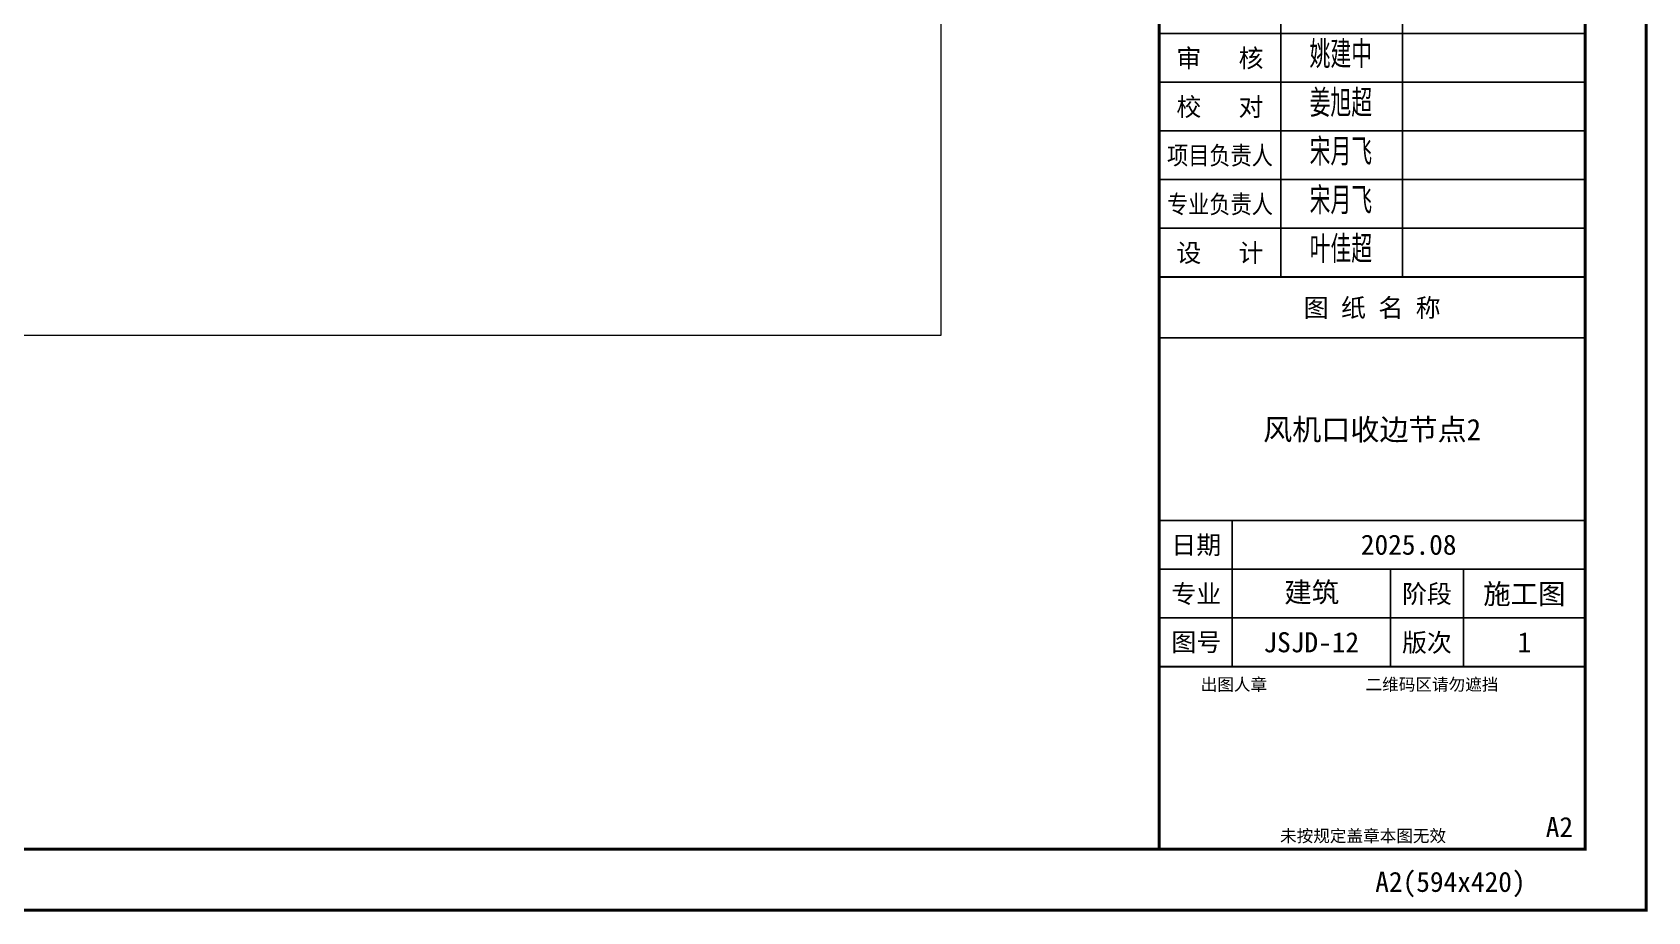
# Model space of a CAD drawing. Extents: x -599358 to 2865263, y -1062760 to 486533.
# Drawn here: x 149717 to 151044, y -728503 to -727781 of the extents above; entities that cross this region are included whole.
import ezdxf
from ezdxf.enums import TextEntityAlignment as Align

# ---------------------------------------------------------------- set-up
doc = ezdxf.new("R2010")
doc.units = 0
doc.layers.add('0-cxFrame', color=155, linetype='Continuous')
doc.layers.add('qianming', color=155, linetype='Continuous')
doc.layers.add('0-cxText', color=131, linetype='Continuous', lineweight=25)
doc.layers.add('文字标注引出线', color=7, linetype='Continuous', lineweight=15)
doc.styles.add('BZHZ', font='bzxw', dxfattribs={"width": 0.8, "bigfont": 'bzhz'})
doc.styles.add('cx_biaoti', font='')
doc.styles.add('cx_tuming', font='simhei.ttf')
doc.styles.add('cx_tuqian1', font='宋体.shx')
doc.styles.add('黑体', font='simhei.ttf')
doc.styles.get('cx_biaoti').set_extended_font_data('SimSun')

# ---------------------------------------------------------------- blocks, each defined once
blk = doc.blocks.new('zjcx_lan_qianzi(Dragon)')
for p, q in [((-7000, 4800), (0, 4800)), ((-5000, 4800), (-5000, 0)), ((-3000, 4800), (-3000, 0)), ((-7000, 4000), (0, 4000)), ((-7000, 3200), (0, 3200)), ((-7000, 2400), (0, 2400)), ((-7000, 1600), (0, 1600)), ((-7000, 800), (0, 800))]:
    blk.add_line(p, q)
at = {"const_width": 30}
blk.add_lwpolyline([(-7000, 5600), (0, 5600)], dxfattribs=at)
blk.add_lwpolyline([(-7000, 5600), (0, 5600), (0, 0), (-7000, 0)], close=True, dxfattribs=at)
at = {"style": 'cx_biaoti'}
for s, p in [('签  字  栏', (-3500, 5200)), ('审   定', (-6000, 4400)), ('审   核', (-6000, 3600)), ('校   对', (-6000, 2800)), ('设   计', (-6000, 400))]:
    blk.add_text(s, height=300, dxfattribs=at).set_placement(p, align=Align.MIDDLE)
at = {"style": 'cx_biaoti', "width": 0.85}
for s, p in [('项目负责人', (-6000, 2000)), ('专业负责人', (-6000, 1200))]:
    blk.add_text(s, height=300, dxfattribs=at).set_placement(p, align=Align.MIDDLE)
blk = doc.blocks.new('T-签字(Dragon)')
at = {"layer": '0-cxFrame'}
blk.add_blockref('zjcx_lan_qianzi(Dragon)', (0, 0), dxfattribs=at)
at = {"layer": 'qianming', "style": 'BZHZ', "width": 0.8}
for s, p in [('杨永良', (-4014, 4478)), ('姚建中', (-4014, 3678)), ('姜旭超', (-4014, 2878)), ('宋月飞', (-4014, 2078)), ('宋月飞', (-4014, 1278)), ('叶佳超', (-4014, 478))]:
    blk.add_text(s, height=450, dxfattribs=at).set_placement(p, align=Align.MIDDLE)
blk = doc.blocks.new('zjcx_lan_tuming(Dragon)')
for p, q in [((-7000, 8400), (0, 8400)), ((-5800, 3000), (-5800, 5400)), ((-7000, 4600), (0, 4600)), ((-3200, 3000), (-3200, 4600)), ((-2000, 3000), (-2000, 4600)), ((-7000, 3800), (0, 3800))]:
    blk.add_line(p, q)
at = {"const_width": 30}
for points in [[(-7000, 9400), (0, 9400)], [(-7000, 5400), (0, 5400)], [(-7000, 3000), (0, 3000)], [(-7000, 0), (0, 0)]]:
    blk.add_lwpolyline(points, dxfattribs=at)
blk.add_lwpolyline([(-7000, 9400), (0, 9400), (0, 0), (-7000, 0)], close=True)
at = {"style": 'cx_biaoti'}
for s, p in [('图 纸 名 称', (-3500, 8900)), ('日期', (-6388, 5000)), ('专业', (-6388, 4200)), ('阶段', (-2600, 4200)), ('图号', (-6388, 3400)), ('版次', (-2600, 3400))]:
    blk.add_text(s, height=300, dxfattribs=at).set_placement(p, align=Align.MIDDLE)
for s, p in [('出图人章', (-6316, 2607)), ('二维码区请勿遮挡', (-3609, 2607)), ('未按规定盖章本图无效', (-5013, 120))]:
    blk.add_text(s, height=200, dxfattribs=at).set_placement(p)
blk = doc.blocks.new('T-图签(Dragon)')
blk.add_blockref('zjcx_lan_tuming(Dragon)', (0, 0))
at = {"color": 3, "style": 'cx_biaoti'}
for s, p in [('2025.08', (-2900, 5000)), ('建筑 ', (-4380, 4228)), ('施工图', (-1000, 4200))]:
    blk.add_text(s, height=330, dxfattribs=at).set_placement(p, align=Align.MIDDLE)
blk = doc.blocks.new('zjcx_T2(Dragon)')
at = {"layer": '0-cxFrame', "const_width": 50}
blk.add_lwpolyline([(-7000, 40000), (0, 40000), (0, 0), (-7000, 0)], close=True, dxfattribs=at)
at = {"layer": '0-cxFrame'}
for name, p in [('T-签字(Dragon)', (0, 9400)), ('T-图签(Dragon)', (0, 0))]:
    blk.add_blockref(name, p, dxfattribs=at)
blk = doc.blocks.new('TK22.A2 L(Dragon)')
at = {"layer": '0-cxFrame', "color": 7, "const_width": 0.5}
blk.add_lwpolyline([(0, 0), (-594, 0), (-594, 420), (0, 420)], close=True, dxfattribs=at)
at = {"layer": '0-cxFrame', "const_width": 0.5}
for points in [[(-80, 10), (-574, 10), (-574, 410), (-80, 410)], [(-10, 10), (-80, 10), (-80, 410), (-10, 410)]]:
    blk.add_lwpolyline(points, close=True, dxfattribs=at)
at = {"layer": '0-cxFrame', "xscale": 0.01, "yscale": 0.01, "zscale": 0.01}
blk.add_blockref('zjcx_T2(Dragon)', (-10, 10), dxfattribs=at)
at = {"style": '黑体', "flags": 4}
blk.add_attdef('图幅', text='', height=3.3, dxfattribs=at).set_placement((-40, 3), align=Align.RIGHT)
at = {"layer": '0-cxFrame', "style": '黑体'}
blk.add_text('(594x420)', height=3.3, dxfattribs=at).set_placement((-40, 3))
at = {"layer": '0-cxText', "flags": 4}
for tag, height, style, p in [('建设单位', 3.5, 'cx_tuming', (-45, 240)), ('项目名称', 3.5, 'cx_tuming', (-45, 210)), ('子项名称', 3.5, 'cx_tuming', (-45, 180)), ('工程编号', 3.3, 'cx_tuqian1', (-35, 165)), ('图名1', 3.5, 'cx_tuming', (-45, 87)), ('图名2', 3.5, 'cx_tuming', (-45, 79)), ('图名3', 3.5, 'cx_tuming', (-45, 71)), ('出图日期', 3.3, 'cx_tuqian1', (-39, 60)), ('专业', 3.3, 'cx_tuqian1', (-55, 52)), ('图号', 3.3, 'cx_tuqian1', (-55, 44)), ('版次', 3.3, 'cx_tuqian1', (-20, 44))]:
    blk.add_attdef(tag, text='', height=height, dxfattribs=dict(at, style=style)).set_placement(p, align=Align.MIDDLE)
at = {"layer": 'Defpoints', "color": 6, "flags": 4}
for tag, height, style, p in [('tufu', 3.3, '黑体', (-12, 12)), ('dwfname', 4, 'cx_tuqian1', (-80, 3))]:
    blk.add_attdef(tag, text='', height=height, dxfattribs=dict(at, style=style)).set_placement(p, align=Align.RIGHT)

msp = doc.modelspace()

# ---------------------------------------------------------------- linework, layer by layer
at = {"layer": '文字标注引出线', "color": 1, "elevation": 0}
for points in [[(150463.4, -727237.1), (150463.4, -727594.1), (150452.9, -727598.6), (150473.9, -727598.6), (150463.4, -727603.1), (150463.4, -728029.8)], [(150463.4, -728029.8), (149517.1, -728029.8), (149512.6, -728040.3), (149512.6, -728019.3), (149508.1, -728029.8), (148514.2, -728029.8)]]:
    msp.add_lwpolyline(points, dxfattribs=at)

# ---------------------------------------------------------------- block references
at = {"layer": '0-cxFrame'}
ref = msp.add_blockref('TK22.A2 L(Dragon)', (151042.5, -728501.7), dxfattribs=dict(at, xscale=5, yscale=5, zscale=5))
ref.add_attrib('图名2', '风机口收边节点2', dxfattribs={"layer": '0-cxText', "height": 17.5, "style": 'cx_tuming'}).set_placement((150817.5, -728106.7), align=Align.MIDDLE)
ref.add_attrib('图号', 'JSJD-12', dxfattribs={"layer": '0-cxText', "height": 16.5, "style": 'cx_tuqian1'}).set_placement((150767.5, -728281.7), align=Align.MIDDLE)
ref.add_attrib('版次', '1', dxfattribs={"layer": '0-cxText', "height": 16.5, "style": 'cx_tuqian1'}).set_placement((150942.5, -728281.7), align=Align.MIDDLE)
ref.add_attrib('图幅', 'A2', dxfattribs={"layer": '0', "height": 16.5, "style": '黑体'}).set_placement((150842.5, -728486.7), align=Align.RIGHT)
ref.add_attrib('tufu', 'A2', dxfattribs={"layer": 'Defpoints', "color": 6, "height": 16.5, "style": '黑体'}).set_placement((150982.5, -728441.7), align=Align.RIGHT)

doc.saveas('drawing.dxf')
